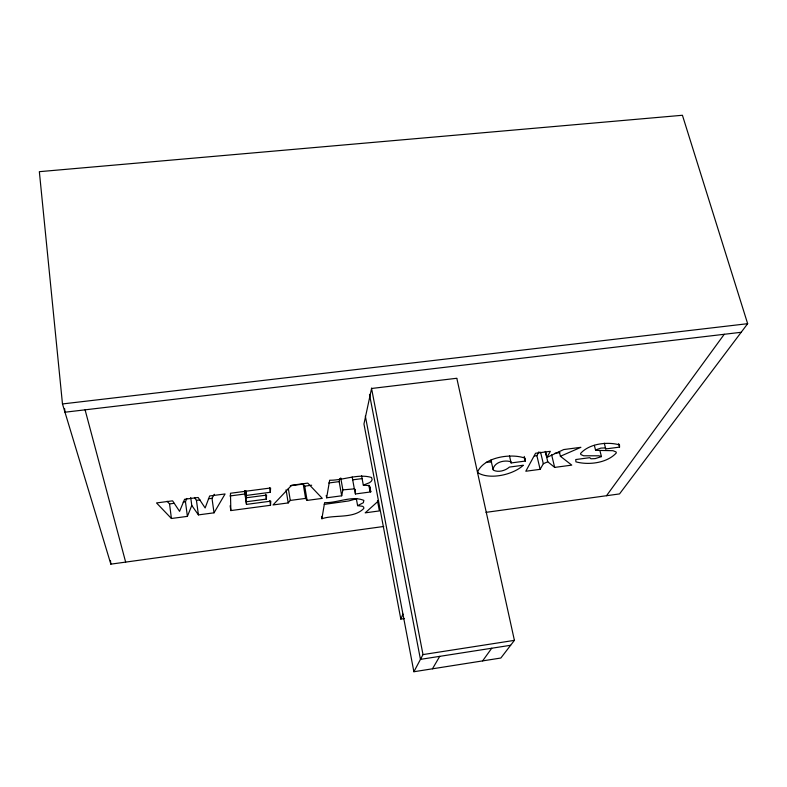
<?xml version="1.0" encoding="UTF-8"?>
<svg xmlns="http://www.w3.org/2000/svg" width="787" height="787" viewBox="0 0 787 787"><rect width="100%" height="100%" fill="white"/><g stroke="black" fill="none" stroke-linecap="round" stroke-linejoin="round"><path stroke-width="1.18" d="M230.138 505.756L230.847 510.576L270.531 505.284L270.777 501.162L246.498 504.388L244.885 490.793M246.528 501.732L266.36 499.106L266.557 495.112L246.567 497.748L245.908 490.872M246.597 495.407L270.344 492.278L270.59 487.989L230.463 493.252L230.847 510.576M509.494 455.929L511.107 462.943L525.313 461.074L525.018 458.191C511.442 453.096 484.743 456.962 477.876 471.334L478.25 472.997C490.271 479.932 513.291 474.748 523.335 465.235L509.386 467.084C505.402 470.724 498.26 472.712 493.311 470.144L490.901 460.08M357.613 505.657L362.659 506.316L363.702 507.192L363.81 508.451C353.491 519.066 334.849 514.373 321.883 518.741L324.598 502.647C337.23 503.119 351.7 495.357 363.84 500.365L363.368 502.706L357.613 505.657L356.344 498.742M340.732 477.935L342.876 489.868L341.686 495.8L326.644 497.807L329.645 480.247C343.289 480.434 358.105 473.361 371.562 477.493L372.123 479.716L371.277 481.27L369.556 482.677L363.319 485.126L361.548 475.584M341.686 495.8L339.158 481.614L339.728 478.585M492.996 469.396C494.423 461.9 504.851 459.706 510.989 461.821L511.107 462.943M604.268 443.16L605.764 448.934L619.536 447.114L619.497 444.871C607.308 441.468 589.217 443.573 580.54 453.509L580.816 454.502L583.6 455.781L598.887 455.801L601.455 456.608L595.198 458.614L590.958 458.791L589.768 457.68L575.74 459.539L575.936 461.851C588.686 465.333 607.102 463.1 616.329 452.918L616.064 451.945L612.965 450.695L595.611 450.351L594.342 445.334M342.876 489.868L354.347 488.884L355.271 489.484L355.419 493.97L370.667 491.934L370.165 487.763M190.72 497.492L191.782 505.461L198.422 514.895L214.034 512.819L225.082 493.961L209.647 495.977L205.141 507.959L198.167 497.482L184.601 499.263L179.574 511.353L172.589 500.837L156.524 502.942L171.409 518.495L187.395 516.37L185.466 501.821L186.765 498.466M187.395 516.37L191.782 505.461M404.449 618.543L400.819 619.094L402.934 614.086M456.913 378.695L514.403 640.362L500.857 658.021L413.883 671.734L423.003 654.587L371.484 388.099M545.499 451.6L546.896 457.424L550.359 451.315L535.553 453.253L525.805 471.246L540.138 469.337L536.872 455.634L538.967 451.807M214.034 512.819L211.998 498.328L214.3 494.275M540.138 469.337L543.325 463.73L547.762 461.782L554.668 467.399L571.765 465.127L560.403 456.273L559.262 451.63M432.457 668.812L439.726 656.358M482.618 660.903L491.727 648.232M606.511 495.712L724.256 334.278M383.731 526.473L110.849 564.151L62.478 403.947L39.35 171.674L682.427 115.266L747.65 323.693L619.526 493.921L485.992 512.357M288.209 502.923L290.285 500.434L305.602 498.397L307.097 500.404L322.286 498.387L307.776 483.12L291.652 485.235L273.02 504.949L288.209 502.923L286.075 489.809M595.523 449.957L600.973 448.088L604.8 447.951L605.764 448.934M378.547 500.857L365.188 512.849L379.393 510.92L377.475 500.739M546.896 457.424L563.699 449.564L580.895 447.311L560.403 456.273M356.737 498.673L348.749 500.945L324.244 504.398M510.635 645.281L420.455 659.368L369.487 394.376M423.003 654.587L514.403 640.362M290.295 485.766L303.202 484.074L304.707 486.15L307.097 500.404M167.06 501.24L169.549 503.906L174.094 503.316M183.194 502.116L185.466 501.821M194.458 497.463L196.445 500.375L200.036 499.902M208.407 498.801L211.998 498.328M229.942 495.967L245.514 493.921M304.707 486.15L311.682 485.225M328.779 482.982L339.158 481.614M352.832 479.824L362.187 478.594M534.491 455.939L536.872 455.634M555.002 453.243L559.872 452.604M456.824 378.262L371.562 388.483L363.958 423.996L400.819 619.094M62.478 403.947L747.65 323.693M741.187 332.281L64.977 412.211L64.603 408.542M491.59 461.959L486.287 462.264M363.319 485.126L368.828 485.589L369.939 486.523L369.949 491.137L370.834 491.295M85.085 409.83L125.654 562.105M618.621 443.661L619.536 447.114M599.989 450.912L601.455 456.608M551.628 454.866L554.668 467.399M545.263 451.394L547.762 461.782M540.561 452.2L543.325 463.73M524.211 456.401L525.313 461.074M365.345 416.087L413.883 671.734M370.008 488.402L370.667 491.934M368.847 485.245L369.949 491.137M354.553 489.248L355.419 493.97M352.173 476.981L354.347 488.884M326.231 495.436L326.644 497.807M321.49 516.449L321.883 518.741M303.202 484.074L305.602 498.397M288.337 488.471L290.285 500.434M269.626 487.763L270.344 492.278M269.784 500.502L270.531 505.284M265.603 494.266L266.36 499.106M245.554 490.97L246.567 497.748M244.501 491.078L246.498 504.388M196.445 500.375L198.422 514.895M169.549 503.906L171.409 518.495M110.455 560.501L110.849 564.151"/></g></svg>
